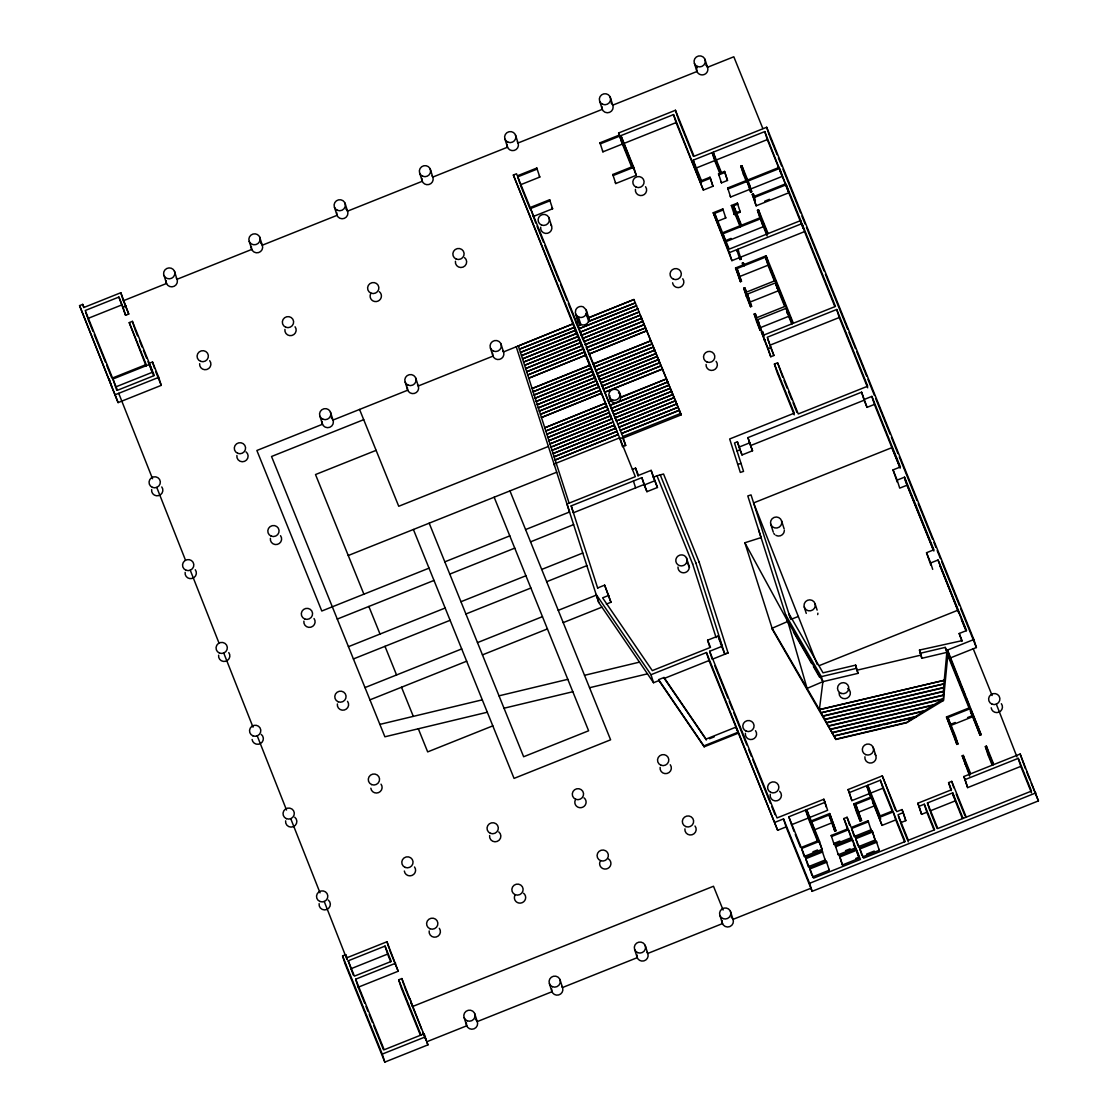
<?xml version="1.0" encoding="UTF-8"?>
<svg xmlns="http://www.w3.org/2000/svg" width="1118" height="1118" viewBox="0 0 1118 1118"><rect width="100%" height="100%" fill="white"/><g stroke="black" fill="none" stroke-linecap="round" stroke-linejoin="round"><path stroke-width="1.5" d="M577.908 319.217L578.23 322.054L580.955 324.891L578.649 325.813M589.088 320.684L589.032 318.993M758.535 529.583L761.065 537.604L744.867 542.761L772.58 629.755L835.873 739.473L906.642 722.773L943.424 700.497L943.606 687.458L946.834 652.395L921.819 658.292L919.485 650.061L962.081 640.656L959.188 633.501L966.553 630.552L938.03 560.006L930.665 562.941L932.691 569.355M920.226 653.289L945.241 647.378L947.785 655.4L943.424 700.497L940.07 701.293M788.26 622.95L785.716 614.928L821.311 676.642L822.904 681.645L819.382 709.539L835.873 739.473M588.767 321.76L589.004 320.433M830.283 729.202L933.823 704.759L943.019 699.197L828.564 726.211M832.113 732.514L924.726 710.657L933.823 704.759M833.944 735.84L915.628 716.554L924.726 710.657M835.775 739.152L906.544 722.452L915.628 716.554M772.58 629.755L772.105 628.26L787.785 621.44L822.904 681.645L857.995 673.357L855.661 665.126L823.03 672.826L788.847 613.572L790.258 618.016M822.904 681.645L807.084 688.409L787.785 621.44L747.802 495.931L751.044 494.897L790.202 617.849M79.574 305.633L82.732 304.375L83.976 307.45L120.814 292.72L128.738 314.032L125.579 315.29L118.899 297.053L85.22 310.511L112.513 377.996L146.192 364.538L129.241 322.613L132.399 321.355L149.351 363.266L152.509 362.008L158.714 377.353L161.244 385.361L118.103 402.606L79.574 305.633L118.103 402.606M128.738 314.032L123.357 300.742L166.512 283.483A5.674 5.52 -17.6 0 0 177.385 280.66L174.492 271.269A5.674 5.52 -17.6 0 0 163.619 274.106L166.512 283.483L166.163 282.113A5.674 5.52 -17.6 0 1 166.177 280.674M121.443 305.06L87.763 318.518L92.962 331.375M125.579 315.29L123.036 307.282L126.194 306.011M579.11 339.341L513.358 175.037L516.516 173.779L517.341 175.819L536.822 168.049L537.227 169.07L517.76 176.854L519.8 183.254M621.985 143.034L618.617 132.986L675.454 110.263L694.054 156.282L766.682 127.256L973.848 639.51L976.391 647.532L950.076 658.041L960.418 683.601M619.442 135.026L622.391 144.054L602.923 151.838L599.975 142.811L619.442 135.026L618.617 132.986M615.333 182.513L615.739 183.534L636.268 175.33L620.909 135.627L673.525 114.595L703.362 190.088L712.949 186.259L710.405 178.251L709.986 177.231L701.461 180.641L693.188 160.181L712.138 152.621L720.411 173.066L718.525 173.821L721.473 182.849L727.497 180.445L724.548 171.417L721.459 172.647L713.186 152.188L764.768 131.589L788.4 191.737L779.651 168.399L748.068 181.018L751.701 191.723L750.653 192.142L747.02 181.437L728.07 188.998L727.664 187.978L746.614 180.403L740.815 166.093L741.877 165.674L747.663 179.984L779.232 167.365M536.822 168.049L539.77 177.077L520.303 184.861L530.1 209.08M623.453 143.635L676.069 122.603L673.525 114.595M535.732 222.999L530.575 208.549L550.056 200.765L549.637 199.745L530.17 207.515L517.76 176.854M615.739 183.534L612.79 174.506L632.257 166.722L619.847 136.047L600.38 143.831L599.975 142.811M620.909 135.627L633.724 167.323L613.195 175.526L612.79 174.506M112.918 379.016L149.756 364.3L154.312 375.536L117.474 390.266L112.918 379.016L116.761 390.238M533.118 216.557L552.599 208.773L549.637 199.745M115.461 387.024L152.3 372.308L149.756 364.3M115.559 394.598L158.714 377.353M712.138 152.621L714.681 160.629L695.731 168.203L698.918 176.071M720.817 172.787L715.73 160.209L767.297 139.596L764.768 131.589M700.818 182.08L710.405 178.251M724.953 172.438L718.93 174.841L718.525 173.821M746.572 182.066L743.358 174.115L744.406 173.681L741.877 165.674M750.653 192.142L748.068 181.018M730.208 195.999L730.613 197.02L749.563 189.445M750.611 189.026L782.195 176.406M756.173 205.81L753.644 197.788L786.261 184.749L788.805 192.771L756.173 205.81L752.26 194.378L753.308 193.959L754.273 196.349L785.856 183.729M794.255 414.834L776.968 372.07L774.425 364.063L777.583 362.805L798.266 413.939L867.722 386.185L836.711 309.49L767.255 337.259L773.922 355.482L770.763 356.74L761.4 331.878L762.462 331.445L763.901 335.023L792.327 323.675L786.122 308.33L757.697 319.692L761.162 329.978L760.1 330.397L756.732 322.04L754.189 314.032L755.237 313.613L756.872 317.652L785.297 306.29L775.78 282.77L747.369 294.132L751.603 306.332L750.541 306.751L746.279 296.2L743.736 288.192L744.784 287.773L746.531 292.091L774.956 280.73L765.439 257.21L737.028 268.572L741.472 281.303L740.423 281.722L735.56 267.971L742.897 265.036L742.128 263.135L743.246 262.688L744.015 264.589L766.082 255.77L793.375 323.256L835.467 306.43L801.983 223.6L737.81 249.244L741.094 259.096L739.976 259.544L739.236 257.713L731.899 260.648L713.228 212.755L722.815 208.926L723.22 209.946L714.695 213.356L716.722 219.771M731.34 205.516L732.583 206.201L735.127 214.223L734.302 214.544L731.34 205.516L737.363 203.113L737.782 204.133L733.646 205.782L740.759 225.123M738.397 211.721L733.883 213.524L734.302 214.544M764.712 201.212L769.45 199.311M717.239 221.364L725.764 217.954L722.815 208.926M736.175 213.804L740.312 212.141L737.363 203.113M758.521 209.877L761.065 217.884L760.016 218.317L757.473 210.296L758.521 209.877L768.108 233.578M757.473 210.296L760.436 217.633L741.5 225.207L733.646 205.782M760.855 218.667L763.398 226.674L725.512 241.823L722.969 233.802L760.855 218.667L767.06 233.997M726.588 240.202L731.06 238.413M786.261 184.749L800.74 220.539L729.174 249.146L722.969 233.802M731.899 260.648L729.355 252.626L736.692 249.705L737.433 251.536L738.551 251.089L737.81 249.244M518.361 345.979L572.891 323.899L589.899 365.432L532.098 388.533L589.829 365.181L608.094 409.761L546.87 434.231L608.094 409.761M586.405 347.88L644.303 324.751L633.934 299.512L588.683 317.596L589.116 319.245M576.133 322.892L578.23 322.054L575.337 312.649L575.77 309.812A5.674 5.52 -17.6 0 1 583.219 306.835L586.209 309.84L588.753 317.847L633.934 299.512M801.983 223.6L804.527 231.622L740.354 257.266L741.094 259.096M586.223 313.753L588.697 321.509L635.303 302.88L588.613 321.257L587.761 322.809A5.674 5.52 -17.6 0 1 582.492 324.933L580.787 324.388L577.335 325.771L578.244 328.021M574.261 327.281L519.409 349.193L574.331 327.532M578.621 328.888L636.505 305.759L578.621 328.888L581.262 335.386L639.077 312.006L581.262 335.386M575.546 330.397L520.443 352.422L575.463 330.159L575.7 330.9M576.832 333.527L521.491 355.636L576.748 333.276L577.07 334.282M363.699 419.669L271.534 456.493L384.885 736.79L487.308 712.236M578.104 336.644L522.525 358.864L578.034 336.406L578.425 337.65M740.423 281.722L737.88 273.714L738.942 273.295M579.39 339.774L523.559 362.092L579.32 339.523L595.978 381.056M765.439 257.21L767.982 265.232L739.571 276.579L741.472 281.303M583.834 341.633L641.648 318.253L583.834 341.633L581.192 335.134M585.049 344.512L642.934 321.369L585.119 344.763M606.236 391.635L662.513 369.15L644.22 324.499L586.335 347.628L587.243 349.878M587.691 351.01L645.575 327.867M589.298 350.367L643.968 328.51M746.279 296.2L747.327 295.781M750.541 306.751L748.012 298.744L749.06 298.324M376.109 450.344L315.514 474.549L363.895 594.189M592.973 363.923L650.872 340.78L593.057 364.161M751.603 306.332L749.899 302.139L778.324 290.792L775.78 282.77M594.259 367.039L652.157 343.911L594.259 367.039L599.486 379.785L657.3 356.404L599.486 379.785M599.807 376.025L654.477 354.168M600.771 382.915L658.586 359.521L600.771 382.915L599.402 379.533M756.732 322.04L757.78 321.621M760.1 330.397L757.571 322.375L758.619 321.956M603.343 389.162L661.143 365.768L604.95 388.519M598.563 391.062L540.427 414.303L600.184 390.42M761.162 329.978L760.24 327.7L788.665 316.352L786.122 308.33M623.257 438.032L681.155 414.89L679.339 410.11L621.538 433.491L679.423 410.362L662.429 368.898L604.628 392.278M608.597 402.005L611.057 401.027L612.091 401.893A5.674 5.52 -17.6 0 0 620.881 397.547L666.496 378.876L620.853 397.114M763.943 339.886L764.991 339.467M836.711 309.49L839.255 317.512L769.785 345.266L773.922 355.482M770.763 356.74L768.22 348.732L771.378 347.46M548.393 446.459L398.735 506.272L359.563 409.44M552.627 446.487L613.153 422.003L551.02 447.116M616.395 420.997L674.196 397.617L616.395 420.997L603.259 388.91M553.676 449.702L614.439 425.133L552.068 450.344M621.86 429.731L676.53 407.874M619.638 437.823L554.095 464.012L554.57 465.479M680.68 413.422L622.796 436.551L625.703 445.467L622.544 446.725L620.001 438.703L623.159 437.445L530.575 208.549M348.257 555.52L556.708 472.215M632.397 469.378L635.555 468.121L638.504 475.402L651.137 470.357L657.454 487.476L646.931 491.682L644.038 484.527L573.366 512.771L571.186 505.881L641.858 477.638L646.931 491.682M864.494 399.35L871.858 396.401L874.402 404.423L867.037 407.357L861.601 392.194L747.928 437.613L752.54 450.75L742.017 454.956L737.405 441.82L734.512 442.98L743.554 471.391L740.312 472.425L729.663 438.983L794.283 413.157L774.425 364.063M657.454 487.476L653.317 477.246L656.993 475.779L692.671 564.087M695.941 563.206L660.263 474.898L656.993 475.779M699.225 562.312L663.547 474.004L660.263 474.898M429.032 568.154L321.788 611.015L256.874 450.484L322.473 424.267L319.93 416.245M444.824 561.837L509.794 535.871M525.586 529.569L569.537 512.002L566.994 503.98L635.345 476.673L513.358 175.037M644.751 484.793L655.274 480.586M739.473 446.934L749.996 442.728M737.055 451.001L739.948 449.841L737.405 441.82M861.601 392.194L864.144 400.202L750.471 445.635L747.928 437.613M337.273 619.079L433.994 580.424M449.785 574.107L514.755 548.141M530.547 541.839L573.618 524.621M348.439 646.679L445.16 608.024M460.951 601.722L525.921 575.756M541.713 569.439L582.771 553.033M353.4 658.949L450.121 620.294M465.913 613.992L530.882 588.026M546.674 581.709L586.852 565.652M597.655 587.942L604.642 585.147L610.959 602.253L606.333 604.111M897.349 482.291L893.03 469.895L900.395 466.961L871.858 396.401M364.985 687.584L461.706 648.929M477.484 642.612L542.454 616.647M558.245 610.344L596.355 595.111M608.779 595.377L602.602 597.837L652.311 670.618L710.503 647.364L707.596 640.209L718.133 636.002L722.256 646.232L709.637 651.277L712.18 659.285L728.084 652.926L724.688 653.862L695.829 562.829M904.532 477.176L907.075 485.198L899.71 488.133L897.167 480.125L904.532 477.176L933.893 549.776L926.529 552.725L930.833 565.121M369.946 699.854L466.667 661.199M482.445 654.882L547.429 628.917M563.206 622.614L601.917 607.144M492.814 725.861L427.677 751.897L418.328 728.782M658.921 680.569L658.628 679.646L664.008 677.494L706.073 739.082L736.021 727.105L738.383 733.142L704.172 746.81L658.921 680.569L653.541 682.721L598.731 602.476L596.187 594.469L650.997 674.713L706.478 652.535L777.667 830.283L786.08 826.915L783.536 818.907L775.123 822.261M790.733 619.484L798.308 616.465M664.008 677.494L664.302 678.416L709.022 660.542L706.478 652.535M819.494 665.517L957.902 610.218L966.231 630.804M709.511 738.746L714.234 736.846M658.628 679.646L703.879 745.888L738.09 732.22M950.076 658.041L947.533 650.033L973.848 639.51M420.382 1035.156L401.236 987.837L398.693 979.829L401.851 978.557L427.97 1044.855L384.816 1062.1L345.113 963.94L342.569 955.932L345.728 954.674L346.971 957.735L386.968 941.747L398.19 971.235L358.193 987.222L364.692 1003.251M947.533 650.033L981.101 734.722L980.039 735.141L970.061 708.728L947.952 717.56L955.401 735.965L957.944 743.987L956.882 744.406L946.485 716.959L969.641 707.708L945.241 647.378M348.215 960.809L385.053 946.08L391.258 961.424L354.42 976.14L348.215 960.809L353.232 974.952M950.58 724.352L955.205 722.507M967.559 717.574L972.185 715.716L970.662 710.908M957.944 743.987L950.496 725.582L972.604 716.75L970.061 708.728M350.759 968.817L387.597 954.087L385.053 946.08M956.882 744.406L954.339 736.385L955.401 735.965M977.495 727.133L978.557 726.714M358.193 987.222L355.664 979.2L395.646 963.227M825.112 802.291L806.693 809.642L809.236 817.663L827.655 810.298L823.868 799.216L777.038 817.943L709.637 651.277M851.86 800.628L849.317 792.606L866.688 785.675L869.231 793.682L851.86 800.628L848.087 789.546L882.284 775.878L896.762 811.654L902.016 809.558L903.26 812.618L905.804 820.64L900.549 822.736L908.291 841.91M788.805 816.797L805.645 810.061L818.041 840.736L801.201 847.472L788.805 816.797L793.962 831.275M867.736 785.255L880.369 780.21L892.779 810.871L880.145 815.93L867.736 785.255L869.776 791.656M969.711 776.102L962.207 755.81L963.255 755.391L970.703 773.796L992.798 764.964L985.363 746.558L986.411 746.139L993.846 764.544L1020.161 754.035L1038.426 800.893L812.129 891.325L786.08 826.915M791.348 824.805L808.188 818.083L805.645 810.061M880.369 780.21L882.913 788.218L870.279 793.263L880.732 819.089M813.694 828.326L811.654 821.912L828.983 814.994L834.825 831.191L835.929 830.744L829.668 813.527L811.249 820.891L806.693 809.642M879.503 817.37L893.184 811.906L895.728 819.913L882.046 825.377L871.649 797.945L855.717 804.303L861.559 820.5L860.133 821.073L856.416 811.878L853.872 803.856L871.229 796.924L866.688 785.675M964.75 763.832L965.798 763.412L963.255 755.391M992.239 765.313L987.893 754.58L988.955 754.147L993.287 764.894M831.526 823.002L814.197 829.933L817.468 838.025M871.649 797.945L874.192 805.952L858.261 812.325L861.559 820.5M834.825 831.191L832.295 823.169L833.385 822.736M847.626 829.458L843.908 818.53L847.067 817.272L851.203 827.488L868.043 820.766L868.448 821.786L851.609 828.508L854.152 836.53L870.992 829.794L868.043 820.766M860.133 821.073L857.59 813.065L859.029 812.493M951.139 790.65L948.595 782.628L951.753 781.37L966.231 817.16M967.643 787.617L965.1 779.595L1018.246 758.353L1020.79 766.375L967.643 787.617L963.856 776.535L969.641 774.215L962.207 755.81M831.205 835.481L831.61 836.502L848.45 829.78L850.994 837.787L834.154 844.523L831.205 835.481L848.045 828.759L843.908 818.53M819.508 841.337L822.051 849.359L804.163 856.514L801.62 848.492L819.508 841.337L811.654 821.912M921.595 814.323L919.052 806.316L924.306 804.219L926.85 812.227L921.595 814.323L917.808 803.255L951.488 789.783L948.595 782.628M410.613 1001.938L412.472 1006.549L713.494 886.253L723.108 910.038M903.26 812.618L898.006 814.729L908.333 840.289L934.648 829.78L924.306 804.219M952.732 792.858L955.275 800.865L929.994 810.969L927.451 802.962L952.732 792.858L963.073 818.418M812.94 851.818L817.524 849.973M839.87 841.043L833.749 843.503L834.154 844.523M822.177 850.966L825.14 860.008L808.3 866.73L805.757 858.722L822.596 851.986L822.177 850.966L805.337 857.702L801.62 848.492M835.342 845.711L835.747 846.731L852.587 839.995L855.13 848.017L838.29 854.739L835.342 845.711L852.182 838.975L848.45 829.78M858.289 846.759L875.128 840.023L872.585 832.016L872.18 830.981L855.34 837.717L851.609 828.508M857.785 845.152L855.745 838.738L872.585 832.016M845.529 850.658L850.127 848.828M811.92 875.352L809.893 868.938L826.733 862.216L826.314 861.195L809.474 867.917L805.757 858.722M856.318 849.205L859.267 858.233L842.427 864.969L839.478 855.927L856.318 849.205L852.587 839.995M861.922 855.368L859.882 848.967L876.722 842.231L876.316 841.211L859.476 847.947L855.745 838.738M842.427 864.969L839.884 856.961L856.723 850.225L860.455 859.435L813.611 878.147L809.893 868.938M855.787 858.442L858.862 857.213L856.989 852.615M866.604 854.124L874.262 851.064M812.437 876.959L829.276 870.223L826.314 861.195M862.425 856.975L879.265 850.253L876.316 841.211M384.816 1062.1L382.272 1054.092L425.427 1036.847M812.129 891.325L809.586 883.318L1035.883 792.886M810.885 888.265L733.003 919.387L730.459 911.38M737.768 464.403L741.01 463.383M379.868 724.394L482.291 699.826M499.005 695.829L567.804 679.325M584.532 675.314L639.482 662.135M504.022 708.225L572.821 691.735M589.549 687.724L647.462 673.833M821.311 676.642L856.402 668.354L857.995 673.357M857.254 670.143L921.064 655.078L921.819 658.292M819.452 709.748L944.221 680.303L819.382 709.539L772.105 628.26M943.885 683.783L821.185 712.753L943.955 683.978M822.974 715.925L943.606 687.458M823.072 716.261L943.718 687.78M824.805 719.251L943.382 691.259M824.902 719.573L943.48 691.581M826.621 722.563L943.145 695.061M826.733 722.885L943.257 695.382M828.452 725.889L942.907 698.862M830.394 729.523L932.23 705.486M832.225 732.849L924.824 710.978M834.042 736.161L915.74 716.876M864.158 729.397L880.83 725.47M884.17 724.688L890.836 723.108M894.162 722.326L915.838 717.211M587.02 315.569L588.753 317.847M686.662 558.315L685.683 556.68A5.674 5.52 -17.6 0 0 676.725 557.407A5.674 5.52 -17.6 0 0 679.632 565.666A5.674 5.52 -17.6 0 0 687.081 560.663L686.983 559.335M664.302 678.416L706.366 740.004L706.073 739.082M793.459 631.977L811.696 663.575M813.429 666.594L819.508 677.117M575.686 314.032L577.433 316.31L580.102 317.414A5.674 5.52 -17.6 0 0 585.371 315.318L586.545 312.677L586.209 309.84M744.867 542.761L787.785 621.44M640.153 314.941L681.155 414.89M900.214 468.162L891.885 447.647L753.588 502.918L817.258 664.567M905.105 480.209L933.865 551.034M939.875 565.834L957.902 610.218M769.869 136.885L777.066 154.661M778.366 157.89L781.636 165.967M782.949 169.209L800.586 212.839M801.899 216.067L805.17 224.145M806.469 227.373L824.12 271.003M825.419 274.245L847.64 329.181M848.953 332.409L855.494 348.578M856.793 351.807L866.604 376.039M867.903 379.281L874.444 395.437M875.743 398.665L890.124 434.217M891.437 437.445L897.964 453.615M899.277 456.843L916.928 500.473M918.227 503.701L932.608 539.253M933.907 542.496L935.878 547.331M937.177 550.573L940.448 558.651M941.761 561.879L959.398 605.509M960.711 608.737L976.391 647.532M1025.332 768.513L1020.161 754.035M1026.631 771.755L1029.916 779.847M1031.215 783.089L1038.426 800.893M1018.246 758.353L1031.481 791.083L937.792 828.522L927.451 802.962M762.839 128.556L733.813 56.78L707.498 67.29L704.955 59.282M767.297 139.596L778.631 167.602M779.889 170.719L781.775 175.386M788.805 192.771L803.283 228.547L800.74 220.539M804.527 231.622L834.797 306.472M839.255 317.512L867.68 387.806M874.402 404.423L899.683 466.933M907.075 485.198L933.167 549.721M958.853 613.223L938.03 560.006M961.41 619.554L965.253 629.057M973.233 648.789L992.127 695.508M1016.961 756.914L996.334 704.172M1020.79 766.375L1031.509 792.858M893.03 469.895L897.167 480.125M926.529 552.725L930.665 562.941M961.941 641.369L959.188 633.501M864.144 400.202L867.037 407.357M961.718 686.801L964.946 694.781M966.231 697.981L969.46 705.975M970.759 709.161L981.101 734.722M947.785 655.4L968.971 707.778M970.256 710.964L972.185 715.716M972.604 716.75L980.039 735.141M745.063 175.274L746.992 180.054M747.02 181.437L748.11 184.135M752.26 194.378L753.644 197.788M761.707 219.477L767.451 233.69M761.204 221.252L762.979 225.654L760.436 217.633M763.398 226.674L767.116 235.884M770.568 268.599L773.824 276.635M775.123 279.849L786.164 307.157M787.463 310.371L792.662 323.228M767.982 265.232L774.327 280.897M775.599 284.042L777.499 288.737L775.976 283.93M778.324 290.792L784.668 306.458M786.569 311.167L787.827 314.298L786.82 311.097M788.665 316.352L791.879 324.304M966.413 764.936L970.144 774.145M946.485 716.959L954.339 736.385M727.497 180.445L724.548 171.417M739.906 211.12L740.312 212.141M714.681 160.629L719.768 173.206M963.856 776.535L965.1 779.595M732.583 206.201L740.437 225.626L722.549 232.782L714.695 213.356M735.127 214.223L740.368 227.164M721.068 181.829L721.473 182.849M712.949 186.259L709.986 177.231M725.358 216.934L725.764 217.954M956.183 794.046L964.988 815.833M952.871 794.94L954.031 797.805M955.275 800.865L962.374 818.446M677.983 118.284L693.384 156.352M782.712 377.213L777.583 362.805M783.997 380.399L787.226 388.393M788.525 391.593L791.754 399.587M793.053 402.773L796.924 412.36M700.189 179.215L701.461 182.36M719.195 226.227L721.166 231.077M726.127 243.347L727.986 247.958M713.228 212.755L729.355 252.626M735.56 267.971L737.88 273.714M743.736 288.192L748.012 298.744M754.189 314.032L757.571 322.375M761.4 331.878L768.22 348.732M676.069 122.603L703.362 190.088M930.637 812.576L937.094 828.55M926.85 812.227L933.963 829.794M917.808 803.255L919.052 806.316M905.804 820.64L902.016 809.558M750.989 446.907L752.54 450.75M895.532 810.34L882.284 775.878M893.184 811.906L905.175 841.547L863.613 858.163L859.882 848.967M622.391 144.054L632.187 168.273M882.913 788.218L892.709 812.437M895.728 819.913L904.56 841.756M739.948 449.841L742.017 454.956M869.231 793.682L870.531 796.896M872.473 801.718L873.773 804.932M874.192 805.952L882.046 825.377M602.504 150.818L602.923 151.838M870.587 828.773L870.992 829.794M875.128 840.023L872.18 830.981M878.86 849.219L879.265 850.253M848.087 789.546L849.317 792.606M853.872 803.856L857.59 813.065M850.994 837.787L852.237 840.862M853.481 843.922L854.725 846.997M835.929 830.744L829.668 813.527M828.983 814.994L832.295 823.169M839.478 855.927L839.884 856.961M837.885 853.719L838.29 854.739M818.781 841.267L822.051 849.359M808.188 818.083L817.328 840.68M824.721 858.973L825.14 860.008M828.857 869.203L829.276 870.223M539.365 176.057L539.77 177.077M552.18 207.752L552.599 208.773M720.425 643.269L724.562 653.485M795.261 834.503L800.488 847.416M783.536 818.907L809.586 883.318M601.149 383.781L602.881 388.03M587.621 350.759L593.896 366.159M537.031 226.227L543.544 242.34M544.857 245.555L559.182 281.009M560.495 284.224L567.008 300.337M568.307 303.565L577.042 325.142M623.145 439.136L625.703 445.467M714.793 665.755L727.874 698.121M729.188 701.363L732.458 709.441M733.771 712.683L746.852 745.049M748.822 749.899L751.436 756.369M752.749 759.611L770.414 803.297M771.727 806.539L774.998 814.617M609.589 414.694L610.875 417.894M614.117 425.902L615.417 429.102M709.022 660.542L777.667 830.283M610.959 602.253L604.642 585.147M509.948 490.9L610.61 739.809L514.056 778.394L413.394 529.485M494.156 497.217L588.613 730.781L523.643 756.746L429.186 523.182M368.856 606.459L380.022 634.06M384.983 646.33L396.555 674.965M401.516 687.235L413.311 716.372M155.668 371.553L161.244 385.361M389.511 949.769L398.19 971.235M404.395 986.579L409.37 998.863M413.129 1008.156L421.542 1028.979M422.842 1032.18L426.084 1040.187M427.97 1044.855L426.727 1041.78L466.723 1025.807L464.18 1017.785M398.693 979.829L421.025 1035.03M134.929 329.363L137.542 335.819M139.498 340.655L142.112 347.097M143.411 350.325L146.668 358.389M147.981 361.617L151.894 371.288L149.854 364.873M152.3 372.308L153.599 375.522M387.597 954.087L390.699 961.76M118.899 297.053L123.036 307.282M146.123 366.103L129.241 322.613M355.664 979.2L384.187 1049.76L424.183 1033.773L426.224 1040.187M94.261 334.589L105.302 361.911M106.601 365.125L111.8 377.968M152.551 478.742L118.718 393.326M185.392 559.936L156.758 487.392M218.89 642.766L190.256 570.222M253.031 727.189L223.74 653.038M286.529 810.019L257.238 735.854M320.027 892.835L290.736 818.683M346.971 959.454L324.234 901.499M365.977 1006.466L367.934 1011.273M369.219 1014.473L372.462 1022.495M373.761 1025.709L383.488 1049.76M342.569 955.932L382.272 1054.092M571.186 505.881L597.725 588.264M518.277 345.728L569.104 503.142M516.25 346.818L598.731 602.476M986.411 746.139L988.438 752.554M985.363 746.558L987.893 754.58M766.682 127.256L769.226 135.264M947.952 717.56L950.496 725.582M919.485 650.061L920.673 653.82M951.753 781.37L953.78 787.785M753.308 193.959L755.349 200.374M749.158 183.701L751.701 191.723M740.815 166.093L743.358 174.115M766.082 255.77L768.122 262.185M694.432 63.488L696.975 71.496L612.776 105.148L610.232 97.14M727.664 187.978L730.613 197.02M713.186 152.188L715.73 160.209M767.759 338.852L769.282 343.659M743.246 262.688L744.267 265.888M736.692 249.705L739.976 259.544M762.462 331.445L763.985 336.252M757.697 319.692L760.24 327.7M755.237 313.613L756.76 318.42M747.369 294.132L749.899 302.139M744.784 287.773L746.321 292.581M737.028 268.572L739.054 274.972M693.188 160.181L695.228 166.596M675.454 110.263L677.48 116.677M898.509 816.336L900.032 821.143M873.228 747.425L875.771 755.447M815.092 603.72A5.674 5.52 -17.6 0 1 808.314 610.749A5.674 5.52 -17.6 0 1 805.575 601.61A5.674 5.52 -17.6 0 1 815.092 603.72L817.118 610.135M781.622 521.002A5.674 5.52 -17.6 0 1 774.718 527.906A5.674 5.52 -17.6 0 1 772.147 518.71A5.674 5.52 -17.6 0 1 781.622 521.002L784.165 529.01M804.233 606.99L806.26 613.405M770.707 524.076L773.251 532.098M855.717 804.303L857.744 810.718M847.067 817.272L849.61 825.28M633.724 167.323L636.268 175.33M823.868 799.216L826.412 807.238M599.709 101.347L602.253 109.354L518.039 143.006L515.51 134.985M678.137 407.231L620.252 430.374M656.084 353.526L598.2 376.668M699.099 561.935L728.084 652.926M718.133 636.002L719.964 641.816M692.559 563.71L716.093 637.623M686.452 557.784L689.526 567.357M736.021 727.105L736.315 728.028M707.596 640.209L709.79 647.098M651.137 470.357L653.317 477.246M641.858 477.638L644.401 485.645M635.555 468.121L638.099 476.128M611.057 401.027L611.141 401.278A5.674 5.52 -17.6 0 1 609.967 395.8M633.431 481.006L635.611 487.881M548.994 217.814L551.537 225.822M578.411 316.869L580.787 324.388M576.147 314.829L578.691 322.85M572.891 323.899L503.505 351.918L500.962 343.897M703.879 745.888L704.172 746.81M504.973 139.191L507.516 147.213L432.792 177.077L430.248 169.056M650.997 674.713L653.541 682.721M719.936 915.586L722.48 923.594L647.755 953.458L645.212 945.451M490.439 348.103L492.982 356.125L418.258 385.989L415.714 377.968M419.725 173.262L422.269 181.284L347.544 211.148L345.001 203.127M634.689 949.657L637.232 957.665L562.508 987.529L559.964 979.508M405.191 382.174L407.721 390.196L332.996 420.061L330.453 412.039M334.478 207.333L337.021 215.355L262.269 245.219L259.725 237.212M549.427 983.714L551.971 991.736L477.246 1021.6L474.703 1013.579M249.23 241.404L251.774 249.412L177.035 279.29A5.674 5.52 -17.6 0 0 176.309 278.019M409.943 998.542L412.472 1006.549M401.851 978.557L403.891 984.972M386.968 941.747L389.008 948.162M345.728 954.674L347.265 959.482M152.509 362.008L154.536 368.423M132.399 321.355L134.426 327.756M120.814 292.72L123.357 300.742M109.354 379.254L111.898 387.275M85.723 312.118L87.246 316.925M82.732 304.375L83.752 307.576M174.492 271.269L174.841 272.638A5.674 5.52 -17.6 0 1 163.983 275.503M855.661 665.126L856.402 668.354M620.937 397.365L620.867 396.359A5.674 5.52 -17.6 0 0 618.478 392.879M705.751 65.012A5.674 5.52 -17.6 0 1 706.939 72.377A5.674 5.52 -17.6 0 1 699.533 74.291A5.674 5.52 -17.6 0 1 697.045 67.262M475.513 1019.323A5.674 5.52 -17.6 0 1 474.06 1028.812A5.674 5.52 -17.6 0 1 466.388 1022.97M1001.351 703.711A5.674 5.52 -17.6 0 1 998.877 712.18A5.674 5.52 -17.6 0 1 991.191 707.778M251.452 246.435A5.674 5.52 -17.6 0 0 251.704 249.286L252.388 250.558A5.674 5.52 -17.6 0 0 262.339 245.345L261.654 244.073A5.674 5.52 -17.6 0 0 260.662 243.025M345.797 208.87A5.674 5.52 -17.6 0 1 344.344 218.359A5.674 5.52 -17.6 0 1 336.686 212.518M432.079 175.819A5.674 5.52 -17.6 0 1 428.893 184.526A5.674 5.52 -17.6 0 1 421.933 178.447M517.327 141.748A5.674 5.52 -17.6 0 1 514.14 150.455A5.674 5.52 -17.6 0 1 507.195 144.376M611.029 102.87A5.674 5.52 -17.6 0 1 609.576 112.359A5.674 5.52 -17.6 0 1 601.917 106.517M209.681 360.681A5.674 5.52 -17.6 0 1 206.844 369.485A5.674 5.52 -17.6 0 1 199.647 363.699M295.068 326.777A5.674 5.52 -17.6 0 1 291.882 335.484A5.674 5.52 -17.6 0 1 284.922 329.405M379.295 291.686A5.674 5.52 -17.6 0 1 380.483 299.051A5.674 5.52 -17.6 0 1 373.077 300.966A5.674 5.52 -17.6 0 1 370.589 293.936M464.543 257.615A5.674 5.52 -17.6 0 1 463.09 267.104A5.674 5.52 -17.6 0 1 455.431 261.263M550.825 224.578A5.674 5.52 -17.6 0 1 547.638 233.271A5.674 5.52 -17.6 0 1 540.693 227.192M645.547 186.72A5.674 5.52 -17.6 0 1 642.361 195.412A5.674 5.52 -17.6 0 1 635.415 189.333M682.763 278.745A5.674 5.52 -17.6 0 1 680.289 287.2A5.674 5.52 -17.6 0 1 672.603 282.798M246.002 451.854A5.674 5.52 -17.6 0 1 244.549 461.343A5.674 5.52 -17.6 0 1 236.89 455.501M161.775 486.945A5.674 5.52 -17.6 0 1 158.588 495.637A5.674 5.52 -17.6 0 1 151.643 489.558M502.793 350.661A5.674 5.52 -17.6 0 1 499.606 359.367A5.674 5.52 -17.6 0 1 492.647 353.288M417.531 384.732A5.674 5.52 -17.6 0 1 414.359 393.438A5.674 5.52 -17.6 0 1 407.399 387.359M331.263 417.783A5.674 5.52 -17.6 0 1 329.81 427.272A5.674 5.52 -17.6 0 1 322.152 421.43M195.273 569.761A5.674 5.52 -17.6 0 1 192.086 578.467A5.674 5.52 -17.6 0 1 185.141 572.388M280.52 535.69A5.674 5.52 -17.6 0 1 277.348 544.396A5.674 5.52 -17.6 0 1 270.388 538.317M228.771 652.591A5.674 5.52 -17.6 0 1 225.584 661.283A5.674 5.52 -17.6 0 1 218.625 655.204M314.018 618.52A5.674 5.52 -17.6 0 1 310.832 627.212A5.674 5.52 -17.6 0 1 303.886 621.133M261.235 734.386A5.674 5.52 -17.6 0 1 260.452 743.554A5.674 5.52 -17.6 0 1 252.095 739.473M347.516 701.335A5.674 5.52 -17.6 0 1 344.33 710.028A5.674 5.52 -17.6 0 1 337.37 703.949M294.733 817.202A5.674 5.52 -17.6 0 1 293.279 826.691A5.674 5.52 -17.6 0 1 285.621 820.85M381.014 784.151A5.674 5.52 -17.6 0 1 378.527 792.62A5.674 5.52 -17.6 0 1 370.841 788.218M328.231 900.018A5.674 5.52 -17.6 0 1 326.777 909.507A5.674 5.52 -17.6 0 1 319.119 903.665M414.512 866.981A5.674 5.52 -17.6 0 1 412.025 875.436A5.674 5.52 -17.6 0 1 404.339 871.034M439.318 928.317A5.674 5.52 -17.6 0 1 436.132 937.024A5.674 5.52 -17.6 0 1 429.172 930.945M561.781 986.272A5.674 5.52 -17.6 0 1 558.595 994.978A5.674 5.52 -17.6 0 1 551.649 988.899M647.043 952.201A5.674 5.52 -17.6 0 1 643.856 960.907A5.674 5.52 -17.6 0 1 636.897 954.828M731.27 917.109A5.674 5.52 -17.6 0 1 729.816 926.598A5.674 5.52 -17.6 0 1 722.158 920.757M523.545 893.226A5.674 5.52 -17.6 0 1 524.733 900.591A5.674 5.52 -17.6 0 1 517.313 902.505A5.674 5.52 -17.6 0 1 514.839 895.476M498.74 831.876A5.674 5.52 -17.6 0 1 497.272 841.379A5.674 5.52 -17.6 0 1 489.614 835.523M583.987 797.819A5.674 5.52 -17.6 0 1 585.175 805.17A5.674 5.52 -17.6 0 1 577.754 807.084A5.674 5.52 -17.6 0 1 575.281 800.069M608.485 858.945A5.674 5.52 -17.6 0 1 610.19 866.198A5.674 5.52 -17.6 0 1 602.909 868.602A5.674 5.52 -17.6 0 1 599.947 861.768M695.005 826.02A5.674 5.52 -17.6 0 1 692.014 834.783A5.674 5.52 -17.6 0 1 684.915 828.857M670.269 764.768A5.674 5.52 -17.6 0 1 667.083 773.46A5.674 5.52 -17.6 0 1 660.123 767.381M755.516 730.697A5.674 5.52 -17.6 0 1 752.33 739.389A5.674 5.52 -17.6 0 1 745.385 733.31M779.623 791.278A5.674 5.52 -17.6 0 1 777.457 800.656A5.674 5.52 -17.6 0 1 770.26 794.269M716.093 361.352A5.674 5.52 -17.6 0 1 713.354 370.184A5.674 5.52 -17.6 0 1 706.087 364.454M784.361 530.435A5.674 5.52 -17.6 0 1 775.906 535.396M774.718 534.544A5.674 5.52 -17.6 0 1 773.824 533.412M817.859 613.167A5.674 5.52 -17.6 0 1 817.691 614.593M875.059 754.189A5.674 5.52 -17.6 0 1 871.872 762.881A5.674 5.52 -17.6 0 1 864.913 756.802M847.765 688.464A5.674 5.52 -17.6 0 1 847.374 698.037A5.674 5.52 -17.6 0 1 839.087 693.048M677.983 567.022A5.674 5.52 -17.6 0 0 683.266 572.807A5.674 5.52 -17.6 0 0 689.261 567.539L687.863 563.556A5.674 5.52 -17.6 0 0 686.745 562.634M637.791 308.875L579.976 332.27L637.791 308.875M640.362 315.122L582.548 338.516L640.362 315.122M580.605 342.653L524.608 365.306L580.605 342.653M581.891 345.769L525.642 368.535L581.891 345.769M583.177 348.9L526.69 371.749L583.177 348.9M584.462 352.016L527.724 374.977L584.462 352.016M585.748 355.147L528.772 378.191L585.748 355.147M646.791 330.746L588.976 354.127L646.791 330.746M591.115 368.297L533.146 391.747L591.115 368.297M592.386 371.428L534.18 394.975L592.386 371.428M653.443 347.027L595.628 370.407L653.443 347.027M593.672 374.544L535.229 398.19L593.672 374.544M654.729 350.158L596.914 373.538L654.729 350.158M594.958 377.674L536.263 401.418L594.958 377.674M596.243 380.791L537.311 404.632L596.243 380.791M597.529 383.921L538.345 407.86L597.529 383.921M598.815 387.038L539.393 411.075L598.815 387.038M659.858 362.651L602.057 386.031L659.858 362.651M601.386 393.298L541.475 417.517L601.386 393.298M605.439 403.263L544.787 427.789L605.439 403.263M606.725 406.393L545.822 431.017L606.725 406.393M667.781 381.993L609.967 405.373L667.781 381.993M669.067 385.123L611.253 408.503L669.067 385.123M609.296 412.64L547.904 437.459L609.296 412.64M670.339 388.239L612.538 411.62L670.339 388.239M610.582 415.756L548.952 440.674L610.582 415.756M671.625 391.37L613.824 414.75L671.625 391.37M611.867 418.887L549.986 443.902L611.867 418.887M672.91 394.486L615.11 417.866L672.91 394.486M675.482 400.733L617.681 424.127L675.482 400.733M615.725 428.25L553.103 453.559L615.725 428.25M676.767 403.864L618.967 427.244L676.767 403.864M617.01 431.38L554.151 456.787L617.01 431.38M618.296 434.497L555.185 460.001L618.296 434.497M259.795 237.337L259.124 236.066A5.674 5.52 -17.6 0 0 249.174 241.264L249.845 242.536A5.674 5.52 -17.6 0 0 259.795 237.337M992.001 704.158A5.674 5.52 -17.6 0 0 999.883 698.345A5.674 5.52 -17.6 0 0 990.911 694.655A5.674 5.52 -17.6 0 0 992.001 704.158M865.709 754.636A5.674 5.52 -17.6 0 0 873.577 748.822A5.674 5.52 -17.6 0 0 864.605 745.133A5.674 5.52 -17.6 0 0 865.709 754.636M770.609 792.313A5.674 5.52 -17.6 0 0 778.883 787.072A5.674 5.52 -17.6 0 0 770.218 782.754A5.674 5.52 -17.6 0 0 770.609 792.313M746.167 731.144A5.674 5.52 -17.6 0 0 754.049 725.33A5.674 5.52 -17.6 0 0 745.063 721.641A5.674 5.52 -17.6 0 0 746.167 731.144M841.477 693.481A5.674 5.52 -17.6 0 0 848.674 686.885A5.674 5.52 -17.6 0 0 839.325 684.174A5.674 5.52 -17.6 0 0 841.477 693.481M612.608 400.006A5.674 5.52 -17.6 0 0 620.001 393.606A5.674 5.52 -17.6 0 0 610.735 390.643A5.674 5.52 -17.6 0 0 612.608 400.006M707.177 362.106A5.674 5.52 -17.6 0 0 714.751 355.915A5.674 5.52 -17.6 0 0 705.598 352.673A5.674 5.52 -17.6 0 0 707.177 362.106M673.413 279.179A5.674 5.52 -17.6 0 0 681.295 273.379A5.674 5.52 -17.6 0 0 672.323 269.69A5.674 5.52 -17.6 0 0 673.413 279.179M541.475 225.011A5.674 5.52 -17.6 0 0 549.357 219.212A5.674 5.52 -17.6 0 0 540.371 215.522A5.674 5.52 -17.6 0 0 541.475 225.011M636.198 187.167A5.674 5.52 -17.6 0 0 644.08 181.354A5.674 5.52 -17.6 0 0 635.108 177.664A5.674 5.52 -17.6 0 0 636.198 187.167M697.436 66.479A5.674 5.52 -17.6 0 0 705.304 60.679A5.674 5.52 -17.6 0 0 696.332 56.99A5.674 5.52 -17.6 0 0 697.436 66.479M602.714 104.337A5.674 5.52 -17.6 0 0 610.582 98.524A5.674 5.52 -17.6 0 0 601.61 94.848A5.674 5.52 -17.6 0 0 602.714 104.337M507.977 142.196A5.674 5.52 -17.6 0 0 515.859 136.382A5.674 5.52 -17.6 0 0 506.887 132.707A5.674 5.52 -17.6 0 0 507.977 142.196M422.73 176.267A5.674 5.52 -17.6 0 0 430.612 170.453A5.674 5.52 -17.6 0 0 421.626 166.764A5.674 5.52 -17.6 0 0 422.73 176.267M456.228 259.083A5.674 5.52 -17.6 0 0 464.096 253.269A5.674 5.52 -17.6 0 0 455.124 249.593A5.674 5.52 -17.6 0 0 456.228 259.083M337.482 210.338A5.674 5.52 -17.6 0 0 345.35 204.524A5.674 5.52 -17.6 0 0 336.378 200.835A5.674 5.52 -17.6 0 0 337.482 210.338M370.966 293.154A5.674 5.52 -17.6 0 0 378.848 287.34A5.674 5.52 -17.6 0 0 369.876 283.665A5.674 5.52 -17.6 0 0 370.966 293.154M285.719 327.225A5.674 5.52 -17.6 0 0 293.601 321.411A5.674 5.52 -17.6 0 0 284.615 317.736A5.674 5.52 -17.6 0 0 285.719 327.225M200.681 361.38A5.674 5.52 -17.6 0 0 208.311 355.258A5.674 5.52 -17.6 0 0 199.186 351.932A5.674 5.52 -17.6 0 0 200.681 361.38M152.425 487.392A5.674 5.52 -17.6 0 0 160.307 481.579A5.674 5.52 -17.6 0 0 151.335 477.889A5.674 5.52 -17.6 0 0 152.425 487.392M237.687 453.321A5.674 5.52 -17.6 0 0 245.555 447.507A5.674 5.52 -17.6 0 0 236.583 443.818A5.674 5.52 -17.6 0 0 237.687 453.321M271.171 536.137A5.674 5.52 -17.6 0 0 279.053 530.323A5.674 5.52 -17.6 0 0 270.081 526.648A5.674 5.52 -17.6 0 0 271.171 536.137M185.923 570.208A5.674 5.52 -17.6 0 0 193.805 564.394A5.674 5.52 -17.6 0 0 184.819 560.719A5.674 5.52 -17.6 0 0 185.923 570.208M219.421 653.024A5.674 5.52 -17.6 0 0 227.303 647.224A5.674 5.52 -17.6 0 0 218.317 643.535A5.674 5.52 -17.6 0 0 219.421 653.024M304.669 618.953A5.674 5.52 -17.6 0 0 312.551 613.153A5.674 5.52 -17.6 0 0 303.579 609.464A5.674 5.52 -17.6 0 0 304.669 618.953M252.92 735.854A5.674 5.52 -17.6 0 0 260.787 730.04A5.674 5.52 -17.6 0 0 251.816 726.351A5.674 5.52 -17.6 0 0 252.92 735.854M338.167 701.783A5.674 5.52 -17.6 0 0 346.049 695.969A5.674 5.52 -17.6 0 0 337.063 692.28A5.674 5.52 -17.6 0 0 338.167 701.783M286.404 818.669A5.674 5.52 -17.6 0 0 294.286 812.856A5.674 5.52 -17.6 0 0 285.314 809.166A5.674 5.52 -17.6 0 0 286.404 818.669M319.902 901.485A5.674 5.52 -17.6 0 0 327.784 895.672A5.674 5.52 -17.6 0 0 318.798 891.996A5.674 5.52 -17.6 0 0 319.902 901.485M371.665 784.598A5.674 5.52 -17.6 0 0 379.533 778.785A5.674 5.52 -17.6 0 0 370.561 775.109A5.674 5.52 -17.6 0 0 371.665 784.598M405.163 867.414A5.674 5.52 -17.6 0 0 413.031 861.615A5.674 5.52 -17.6 0 0 404.059 857.925A5.674 5.52 -17.6 0 0 405.163 867.414M429.969 928.765A5.674 5.52 -17.6 0 0 437.851 922.951A5.674 5.52 -17.6 0 0 428.865 919.275A5.674 5.52 -17.6 0 0 429.969 928.765M467.184 1020.79A5.674 5.52 -17.6 0 0 475.066 1014.976A5.674 5.52 -17.6 0 0 466.08 1011.287A5.674 5.52 -17.6 0 0 467.184 1020.79M722.941 918.577A5.674 5.52 -17.6 0 0 730.823 912.763A5.674 5.52 -17.6 0 0 721.837 909.088A5.674 5.52 -17.6 0 0 722.941 918.577M637.693 952.648A5.674 5.52 -17.6 0 0 645.561 946.834A5.674 5.52 -17.6 0 0 636.589 943.159A5.674 5.52 -17.6 0 0 637.693 952.648M552.432 986.719A5.674 5.52 -17.6 0 0 560.314 980.905A5.674 5.52 -17.6 0 0 551.342 977.23A5.674 5.52 -17.6 0 0 552.432 986.719M515.216 894.693A5.674 5.52 -17.6 0 0 523.098 888.88A5.674 5.52 -17.6 0 0 514.126 885.204A5.674 5.52 -17.6 0 0 515.216 894.693M600.827 860.762A5.674 5.52 -17.6 0 0 608.29 854.445A5.674 5.52 -17.6 0 0 599.066 851.371A5.674 5.52 -17.6 0 0 600.827 860.762M685.837 826.607A5.674 5.52 -17.6 0 0 693.593 820.626A5.674 5.52 -17.6 0 0 684.523 817.132A5.674 5.52 -17.6 0 0 685.837 826.607M660.92 765.215A5.674 5.52 -17.6 0 0 668.788 759.401A5.674 5.52 -17.6 0 0 659.816 755.712A5.674 5.52 -17.6 0 0 660.92 765.215M575.658 799.272A5.674 5.52 -17.6 0 0 583.54 793.473A5.674 5.52 -17.6 0 0 574.568 789.783A5.674 5.52 -17.6 0 0 575.658 799.272M490.411 833.343A5.674 5.52 -17.6 0 0 498.293 827.544A5.674 5.52 -17.6 0 0 489.307 823.854A5.674 5.52 -17.6 0 0 490.411 833.343M322.934 419.25A5.674 5.52 -17.6 0 0 330.816 413.436A5.674 5.52 -17.6 0 0 321.83 409.747A5.674 5.52 -17.6 0 0 322.934 419.25M408.182 385.179A5.674 5.52 -17.6 0 0 416.064 379.365A5.674 5.52 -17.6 0 0 407.092 375.676A5.674 5.52 -17.6 0 0 408.182 385.179M493.443 351.108A5.674 5.52 -17.6 0 0 501.325 345.294A5.674 5.52 -17.6 0 0 492.339 341.619A5.674 5.52 -17.6 0 0 493.443 351.108"/></g></svg>
